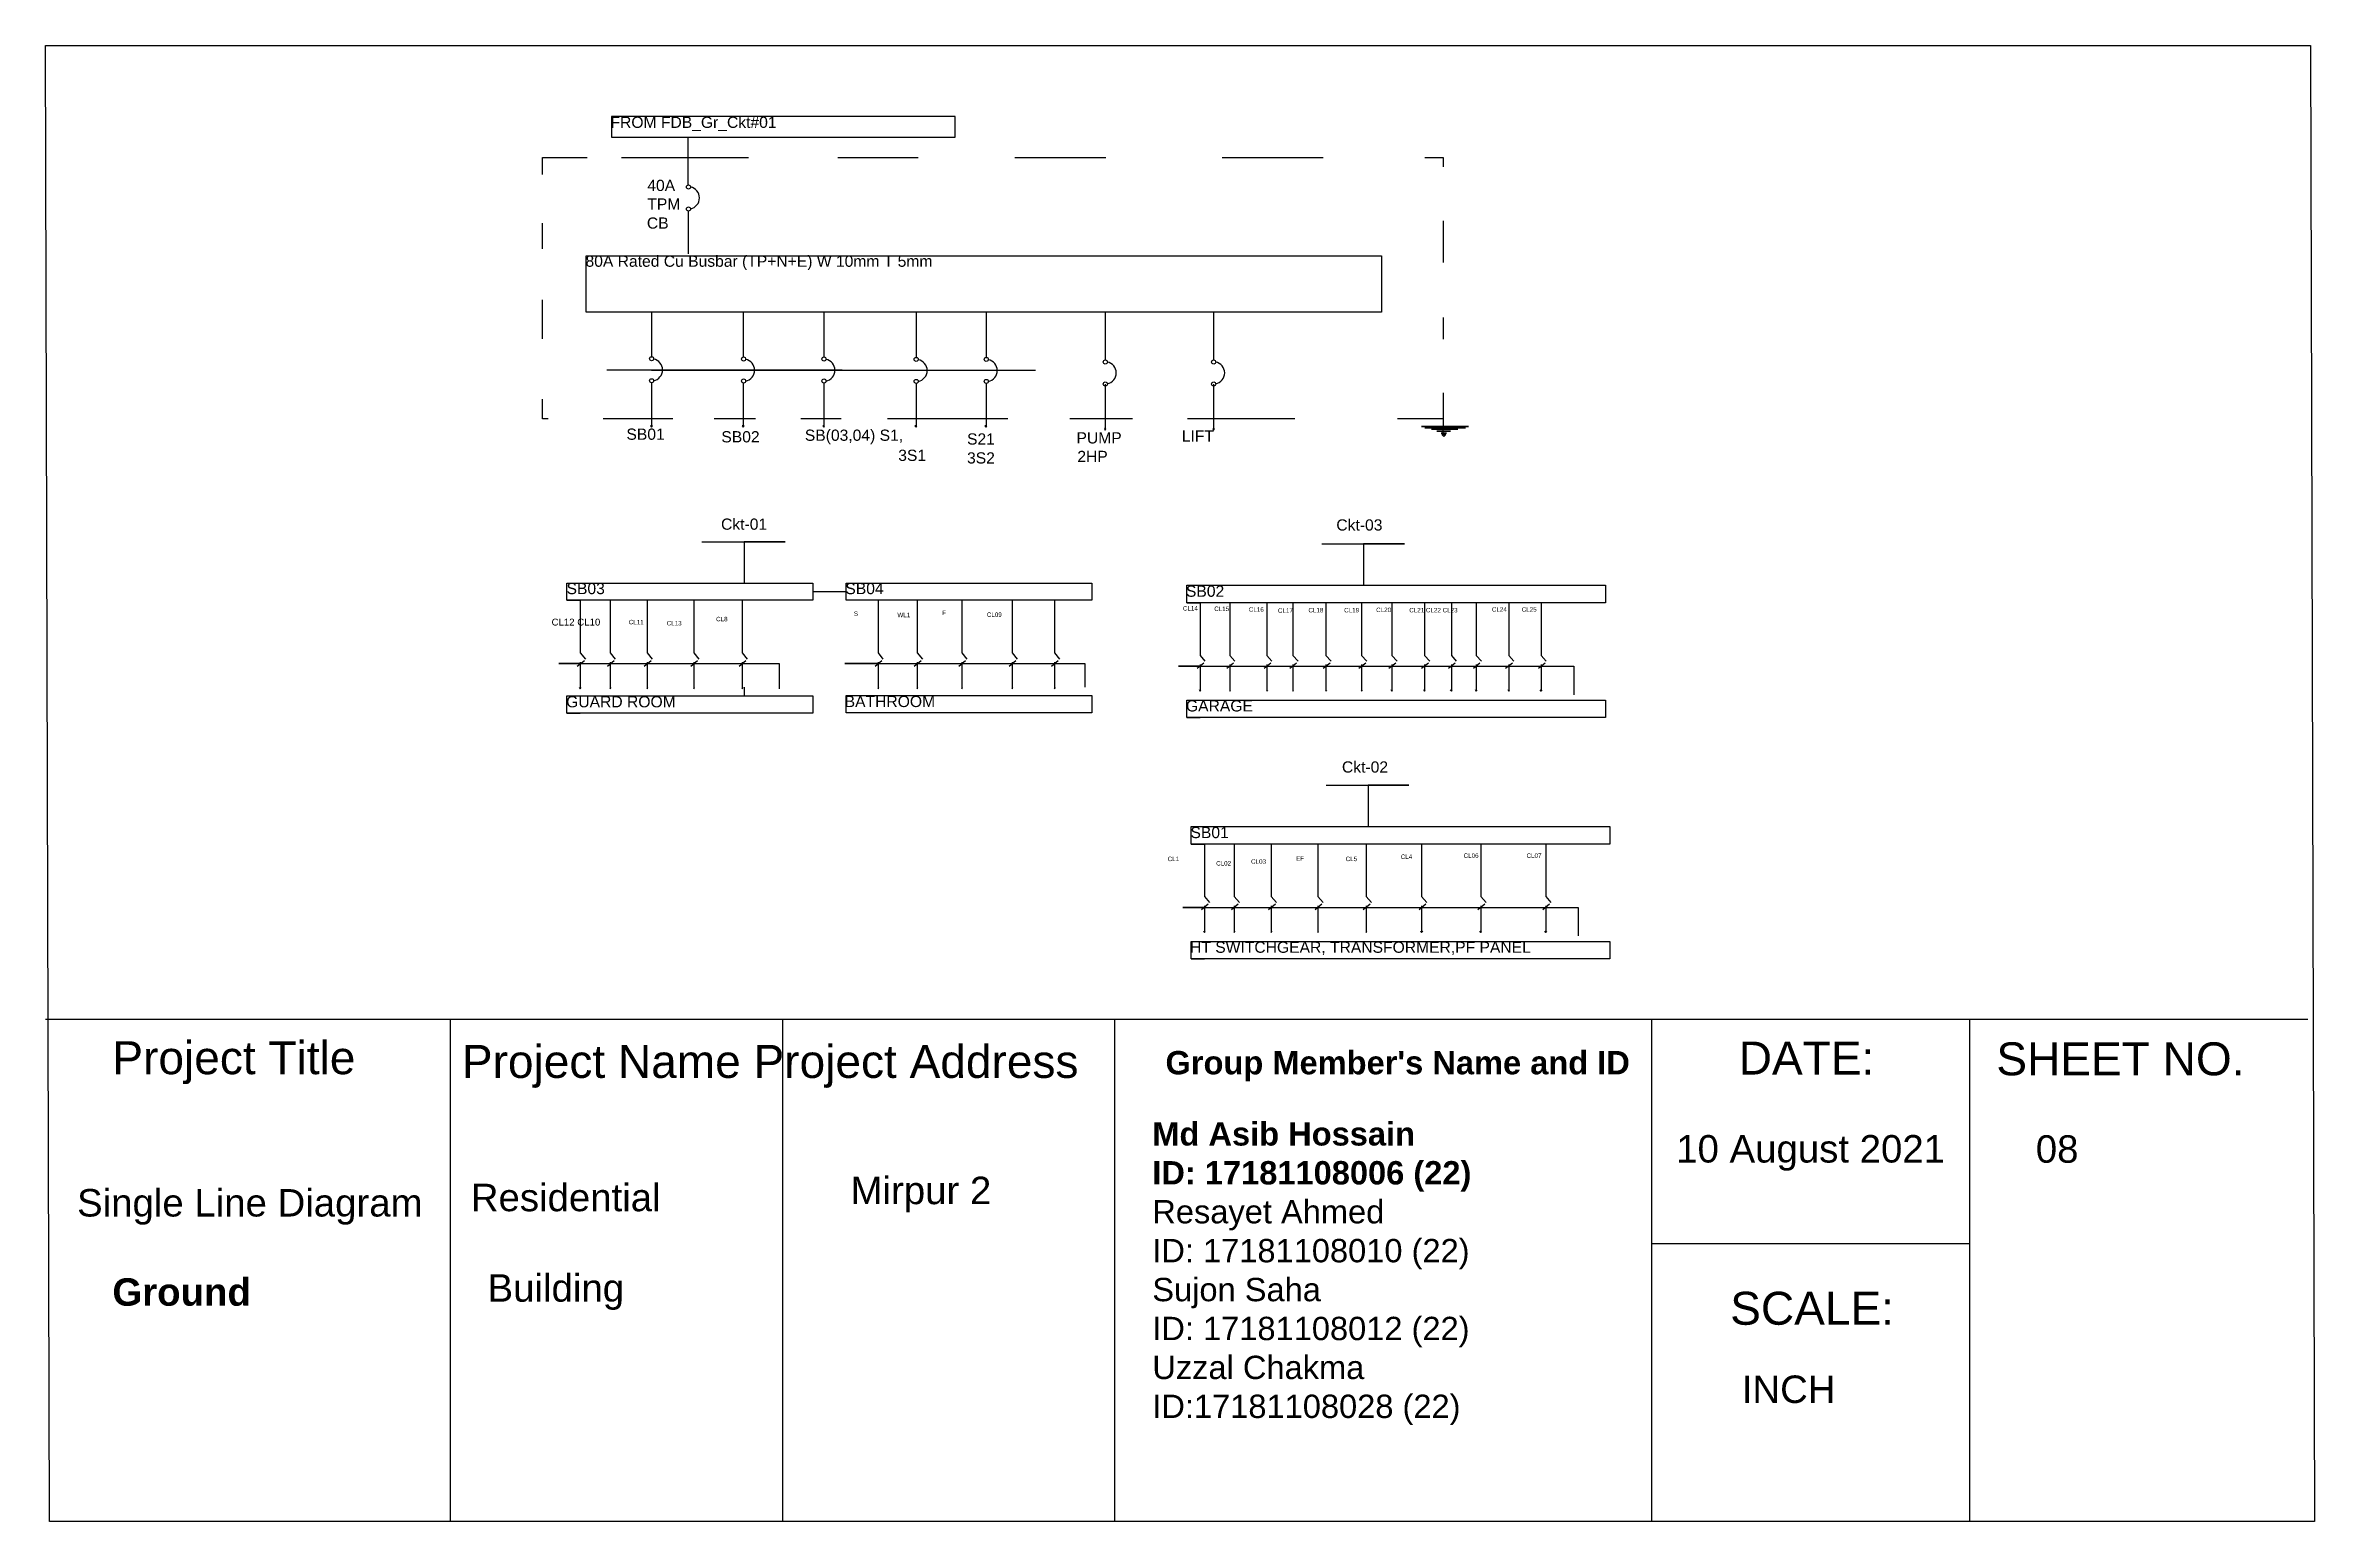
# Model space of a CAD drawing. Header units: inches. Extents: x 122 to 1775, y 136 to 1210.
import ezdxf

# ---------------------------------------------------------------- set-up
doc = ezdxf.new("R2010")
doc.units = ezdxf.units.IN
doc.header["$MEASUREMENT"] = 0
for name, color, linetype in [('PDF_0', 7, 'Continuous'), ('PDF_blue', 5, 'Continuous'), ('PDF_Green', 3, 'Continuous'), ('PDF_Red', 1, 'Continuous'), ('PDF_Text', 7, 'Continuous')]:
    doc.layers.add(name, color=color, linetype=linetype)
doc.styles.add('PDF Arial', font='arial.ttf')
doc.styles.add('PDF Arial Bold', font='arialbd.ttf')
doc.styles.get("Standard").update_dxf_attribs({"font": 'arial.ttf'})

msp = doc.modelspace()

# ---------------------------------------------------------------- linework, layer by layer
at = {"layer": 'PDF_0', "lineweight": 25}
for points in [[(122.4, 1210.2), (1771.7, 1210.2), (1774.7, 135.5), (125.4, 135.5)], [(534.7, 1143.3), (784.9, 1143.3), (784.9, 1158.5), (534.7, 1158.5)], [(516.3, 1057.1), (1095.2, 1057.1), (1095.2, 1015.9), (516.3, 1015.9)], [(563.7, 933.2), (563.7, 932.4), (564.5, 933.2), (563.7, 933.2), (563.1, 933.2), (563.7, 932.4)], [(630.6, 933.2), (630.6, 932.4), (631.2, 933.2), (630.6, 933.2), (629.8, 933.2), (630.6, 932.4)], [(689.2, 933.2), (689.2, 932.4), (689.7, 933.2), (689.2, 933.2), (688.4, 933.2), (689.2, 932.4)], [(756.4, 933.2), (756.4, 932.4), (756.9, 933.2), (756.4, 933.2), (755.6, 933.2), (756.4, 932.4)], [(807.1, 933.2), (807.1, 932.4), (807.9, 933.2), (807.1, 933.2), (806.5, 933.2), (807.1, 932.4)], [(894.1, 931.3), (894.1, 930.2), (894.6, 931.3), (894.1, 931.3), (893.5, 931.3), (894.1, 930.2)], [(973, 931), (973, 930), (973.8, 931), (973, 931), (972.4, 931), (973, 930)], [(502.2, 818.8), (681.3, 818.8), (681.3, 806.4), (502.2, 806.4)], [(705.4, 818.8), (884.3, 818.8), (884.3, 806.4), (705.4, 806.4)], [(1258.4, 817.2), (1258.4, 804.5), (1132.6, 804.5), (953.5, 804.5), (953.5, 817.2), (1132.6, 817.2)], [(502.2, 736.7), (681.3, 736.7), (681.3, 724), (502.2, 724)], [(705.4, 737), (884.3, 737), (884.3, 724.2), (705.4, 724.2)], [(1258.4, 733.5), (1258.4, 721), (1132.6, 721), (953.5, 721), (953.5, 733.5), (1132.6, 733.5)], [(1261.6, 641.6), (1261.6, 628.8), (1135.9, 628.8), (956.7, 628.8), (956.7, 641.6), (1135.9, 641.6)], [(1261.6, 557.8), (1261.6, 545.3), (1135.9, 545.3), (956.7, 545.3), (956.7, 557.8), (1135.9, 557.8)]]:
    msp.add_lwpolyline(points, close=True, dxfattribs=at)
for points in [[(590.2, 1143.3), (590.2, 1141.1), (590.2, 1108.6)], [(590.5, 1089.6), (590.5, 1058.4)], [(563.7, 1015.9), (563.7, 983.4)], [(630.6, 1015.9), (630.6, 983.1)], [(630.6, 1015.9), (630.6, 1015.9)], [(689.2, 1015.9), (689.2, 983.1)], [(689.2, 1015.9), (689.2, 1015.9)], [(756.4, 1015.6), (756.4, 982.8)], [(807.4, 1015.6), (807.4, 982.8)], [(894.1, 1015.9), (894.1, 1013.7), (894.1, 981.2)], [(973, 1015.9), (973, 1013.7), (973, 981.2)], [(563.7, 964.7), (563.7, 933.2)], [(630.6, 964.4), (630.6, 932.9)], [(689.2, 964.4), (689.2, 932.9)], [(756.4, 964.1), (756.4, 932.9)], [(807.4, 964.1), (807.4, 932.9)], [(894.1, 963.6), (894.1, 931)], [(973, 963.6), (973, 931)], [(807.4, 933.2), (807.4, 932.4), (807.4, 933.2), (807.4, 932.4)], [(600.5, 848.9), (661, 848.9), (631.2, 848.9), (631.2, 825.3), (631.2, 818.8)], [(1051.8, 847.3), (1112, 847.3), (1082.2, 847.3), (1082.2, 823.4), (1082.2, 817.2)], [(681.3, 818.8), (681.3, 812.6), (705.4, 812.6)], [(502.2, 806.4), (511.9, 806.4), (511.9, 795.3), (511.9, 793.9), (511.9, 767.9), (515.7, 763.5)], [(533.6, 806.4), (533.6, 795.3), (533.6, 793.9), (533.6, 767.9), (537.4, 763.5)], [(560.7, 806.4), (560.7, 795.3), (560.7, 793.9), (560.7, 767.9), (564.2, 763.5)], [(594.6, 806.4), (594.6, 795.3), (594.6, 793.9), (594.6, 767.9), (598.1, 763.5)], [(629.8, 806.4), (629.8, 795.3), (629.8, 793.9), (629.8, 767.9), (633.3, 763.5)], [(728.8, 806.4), (728.8, 795.3), (728.8, 793.9), (728.8, 767.9), (732.3, 763.5)], [(757.2, 806.4), (757.2, 795.3), (757.2, 793.9), (757.2, 767.9), (761, 763.5)], [(789.7, 806.4), (789.7, 795.3), (789.7, 793.9), (789.7, 767.9), (793.3, 763.5)], [(826.3, 806.4), (826.3, 795.3), (826.3, 793.9), (826.3, 767.9), (830.1, 763.5)], [(857.2, 806.4), (857.2, 795.3), (857.2, 793.9), (857.2, 767.9), (860.8, 763.5)], [(953.5, 804.5), (963.2, 804.5), (963.2, 793.4), (963.2, 792), (963.2, 766), (966.7, 761.9)], [(984.9, 804.5), (984.9, 793.4), (984.9, 792), (984.9, 766), (988.4, 761.9)], [(1011.7, 804.5), (1011.7, 793.4), (1011.7, 792), (1011.7, 766), (1015.5, 761.9)], [(1030.7, 804.5), (1030.7, 793.4), (1030.7, 792), (1030.7, 766), (1034.5, 761.9)], [(1054.8, 804.5), (1054.8, 793.4), (1054.8, 792), (1054.8, 766), (1058.6, 761.9)], [(1080.8, 804.5), (1080.8, 793.4), (1080.8, 792), (1080.8, 766), (1084.6, 761.9)], [(1102.8, 804.5), (1102.8, 793.4), (1102.8, 792), (1102.8, 766), (1106.6, 761.9)], [(1126.6, 804.5), (1126.6, 793.4), (1126.6, 792), (1126.6, 766), (1130.4, 761.9)], [(1146.2, 804.5), (1146.2, 793.4), (1146.2, 792), (1146.2, 766), (1149.7, 761.9)], [(1164.3, 804.5), (1164.3, 793.4), (1164.3, 792), (1164.3, 766), (1168.1, 761.9)], [(1187.9, 804.5), (1187.9, 793.4), (1187.9, 792), (1187.9, 766), (1191.7, 761.9)], [(1211.5, 804.5), (1211.5, 793.4), (1211.5, 792), (1211.5, 766), (1215.3, 761.9)], [(511.9, 760.3), (496.2, 760.3), (656.7, 760.3), (656.7, 741.9)], [(509.7, 758.4), (514.9, 762.5)], [(511.9, 761.1), (511.9, 741.9), (511.4, 742.7), (511.9, 741.9), (512.5, 742.7)], [(531.7, 758.4), (536.6, 762.5)], [(533.6, 761.1), (533.6, 741.9), (534.4, 742.7)], [(558.5, 758.4), (563.4, 762.5)], [(560.7, 761.1), (560.7, 741.9), (561.2, 742.7)], [(592.4, 758.4), (597.3, 762.5)], [(594.6, 761.1), (594.6, 741.9), (595.1, 742.7)], [(627.7, 758.4), (632.5, 762.5)], [(629.8, 761.1), (629.8, 741.9), (630.4, 742.7)], [(728.8, 760.3), (704.6, 760.3), (879.2, 760.3), (879.2, 742.9)], [(726.6, 758.4), (731.5, 762.5)], [(728.8, 761.1), (728.8, 741.9), (729.3, 742.7)], [(755, 758.4), (760.2, 762.5)], [(757.2, 761.1), (757.2, 741.9), (757.8, 742.7)], [(787.6, 758.4), (792.4, 762.5)], [(789.7, 761.1), (789.7, 741.9), (790.3, 742.7)], [(824.2, 758.4), (829, 762.5)], [(826.3, 761.1), (826.3, 741.9), (826.9, 742.7)], [(855.1, 758.4), (859.9, 762.5)], [(857.2, 761.1), (857.2, 741.9), (857.8, 742.7)], [(961, 756.8), (965.9, 760.8)], [(982.7, 756.8), (987.6, 760.8)], [(1009.8, 756.8), (1014.7, 760.8)], [(1028.5, 756.8), (1033.4, 760.8)], [(1052.9, 756.8), (1057.8, 760.8)], [(1078.7, 756.8), (1083.8, 760.8)], [(1100.6, 756.8), (1105.8, 760.8)], [(1124.5, 756.8), (1129.4, 760.8)], [(1144, 756.8), (1148.9, 760.8)], [(1162.2, 756.8), (1167, 760.8)], [(1185.7, 756.8), (1190.6, 760.8)], [(1209.6, 756.8), (1214.5, 760.8)], [(963.2, 758.4), (947.5, 758.4), (1107.9, 758.4), (1235.3, 758.4), (1235.3, 737.5)], [(963.2, 759.5), (963.2, 740), (962.7, 741), (963.2, 740), (963.8, 741)], [(984.9, 759.5), (984.9, 740), (985.4, 741)], [(1011.7, 759.5), (1011.7, 740), (1012.5, 741)], [(1030.7, 759.5), (1030.7, 740), (1031.2, 741)], [(1054.8, 759.5), (1054.8, 740), (1055.6, 741)], [(1080.8, 759.5), (1080.8, 740), (1081.4, 741)], [(1102.8, 759.5), (1102.8, 740), (1102.3, 741), (1102.8, 740), (1103.3, 741)], [(1126.6, 759.5), (1126.6, 740), (1126.1, 741), (1126.6, 740), (1127.2, 741)], [(1146.2, 759.5), (1146.2, 740), (1145.4, 741), (1146.2, 740), (1146.7, 741)], [(1164.3, 759.5), (1164.3, 740), (1163.8, 741), (1164.3, 740), (1164.9, 741)], [(1187.9, 759.5), (1187.9, 740), (1187.4, 741), (1187.9, 740), (1188.4, 741)], [(1211.5, 759.5), (1211.5, 740), (1210.9, 741), (1211.5, 740), (1212.3, 741)], [(631.2, 742.9), (631.2, 736.7)], [(681.3, 736.7), (681.3, 730.5)], [(502.2, 724), (511.9, 724)], [(953.5, 721), (963.2, 721)], [(1055.1, 671.7), (1115.3, 671.7), (1085.5, 671.7), (1085.5, 647.8), (1085.5, 641.6)], [(956.7, 628.8), (966.5, 628.8), (966.5, 617.7), (966.5, 616.4), (966.5, 590.6), (970, 586.3)], [(988.1, 628.8), (988.1, 617.7), (988.1, 616.4), (988.1, 590.6), (991.9, 586.3)], [(1015, 628.8), (1015, 617.7), (1015, 616.4), (1015, 590.6), (1018.8, 586.3)], [(1048.9, 628.8), (1048.9, 617.7), (1048.9, 616.4), (1048.9, 590.6), (1052.7, 586.3)], [(1084.1, 628.8), (1084.1, 617.7), (1084.1, 616.4), (1084.1, 590.6), (1087.9, 586.3)], [(1124.5, 628.8), (1124.5, 617.7), (1124.5, 616.4), (1124.5, 590.6), (1128.3, 586.3)], [(1167.6, 628.8), (1167.6, 617.7), (1167.6, 616.4), (1167.6, 590.6), (1171.4, 586.3)], [(1215, 628.8), (1215, 617.7), (1215, 616.4), (1215, 590.6), (1218.5, 586.3)], [(966.5, 582.7), (950.7, 582.7), (1111.2, 582.7), (1238.6, 582.7), (1238.6, 561.9)], [(964.3, 581.1), (969.2, 585.2)], [(966.5, 583.8), (966.5, 564.3), (965.9, 565.4), (966.5, 564.3), (967, 565.4)], [(986, 581.1), (990.9, 585.2)], [(988.1, 583.8), (988.1, 564.3), (988.7, 565.4)], [(1013.1, 581.1), (1018, 585.2)], [(1015, 583.8), (1015, 564.3), (1015.8, 565.4)], [(1047, 581.1), (1051.8, 585.2)], [(1048.9, 583.8), (1048.9, 564.3), (1049.4, 565.4)], [(1081.9, 581.1), (1087.1, 585.2)], [(1084.1, 583.8), (1084.1, 564.3), (1084.6, 565.4)], [(1122.6, 581.1), (1127.5, 585.2)], [(1124.5, 583.8), (1124.5, 564.3), (1123.9, 565.4), (1124.5, 564.3), (1125.3, 565.4)], [(1165.4, 581.1), (1170.6, 585.2)], [(1167.6, 583.8), (1167.6, 564.3), (1167, 565.4), (1167.6, 564.3), (1168.1, 565.4)], [(1212.8, 581.1), (1217.7, 585.2)], [(1215, 583.8), (1215, 564.3), (1214.2, 565.4), (1215, 564.3), (1215.6, 565.4)], [(956.7, 545.3), (966.5, 545.3)], [(122.4, 501.2), (1769.8, 501.2)], [(417.1, 501.2), (417.1, 135.5)], [(659.1, 501.2), (659.1, 135.5)], [(900.9, 501.2), (900.9, 135.5)], [(1292, 501.2), (1292, 135.5)], [(1523.5, 501.2), (1523.5, 135.5)], [(1292, 338), (1523.5, 338)]]:
    msp.add_lwpolyline(points, dxfattribs=at)
at = {"layer": 'PDF_blue', "lineweight": 25}
for centre in [(590.7, 1107.1), (590.7, 1091.1)]:
    msp.add_circle(centre, 1.49, dxfattribs=at)
msp.add_arc((590.7, 1099.2), 8, 280.3053, 79.6727, dxfattribs=at)
at = {"layer": 'PDF_Green', "lineweight": 25}
for points in [[(484.3, 1116.2), (484.3, 1128.6), (516.8, 1128.6)], [(542, 1128.6), (634.4, 1128.6)], [(699.5, 1128.6), (758, 1128.6)], [(828.2, 1128.6), (894.6, 1128.6)], [(979.2, 1128.6), (1052.9, 1128.6)], [(1126.9, 1128.6), (1140.2, 1128.6), (1140.2, 1121.9)], [(484.3, 1062), (484.3, 1080.9)], [(1140.2, 1082.6), (1140.2, 1052.2)], [(484.3, 996.6), (484.3, 1025.1)], [(1140.2, 1012.1), (1140.2, 996.4)], [(488.6, 938.4), (484.3, 938.4), (484.3, 952.7)], [(1140.2, 957.3), (1140.2, 938.4), (1106.9, 938.4)], [(579.4, 938.4), (528.5, 938.4)], [(639.6, 938.4), (609.5, 938.4)], [(701.9, 938.4), (672.4, 938.4)], [(823.3, 938.4), (735.5, 938.4)], [(913.9, 938.4), (868.3, 938.4)], [(1032.1, 938.4), (954, 938.4)], [(1140.2, 927), (1142.1, 927), (1140.7, 925.6), (1139.1, 927), (1140.2, 927), (1140.2, 927.8), (1142.6, 927.8), (1138.8, 927.8), (1140.2, 927.8), (1140.2, 929.4), (1145.6, 929.4), (1135.6, 929.4), (1140.2, 929.4), (1140.2, 930.8), (1150.8, 930.8), (1131.8, 930.8), (1140.2, 930.8), (1140.2, 931.9), (1156.5, 931.9), (1126.9, 931.9), (1140.2, 931.9), (1140.2, 932.7), (1158.6, 932.7), (1124.5, 932.7), (1140.2, 932.7)], [(1140.2, 938.4), (1140.2, 938.1), (1140.2, 931.9)]]:
    msp.add_lwpolyline(points, dxfattribs=at)
at = {"layer": 'PDF_Red', "lineweight": 25}
for points in [[(563.7, 973.9), (702.7, 973.9), (531.2, 973.9)], [(702.7, 973.9), (843.4, 973.9)]]:
    msp.add_lwpolyline(points, dxfattribs=at)
for centre in [(563.8, 982.1), (630.8, 981.9), (689.3, 981.9), (756.5, 981.6), (807.5, 981.6), (894.2, 979.7), (973.1, 979.7), (563.8, 966.1), (630.8, 965.9), (689.3, 965.9), (756.5, 965.6), (807.5, 965.6), (894.2, 963.7), (973.1, 963.7)]:
    msp.add_circle(centre, 1.49, dxfattribs=at)
for centre, start, end in [((563.8, 974), 280.3051, 79.6725), ((630.8, 973.7), 280.3053, 79.6727), ((689.3, 973.7), 280.3053, 79.6727), ((756.5, 973.5), 280.3053, 79.6727), ((807.5, 973.5), 280.3053, 79.6727), ((894.2, 971.8), 280.3053, 79.6727), ((973.1, 971.8), 280.3053, 79.6727)]:
    msp.add_arc(centre, 8, start, end, dxfattribs=at)

# ---------------------------------------------------------------- texts
at = {"insert": (928.4, 426.3), "char_height": 16.998, "width": 239.363, "attachment_point": 1}
msp.add_mtext('{\\fArial|b1|i0|c0|p34;Md Asib Hossain\\PID: 17181108006 (22)}\\PResayet Ahmed\\PID: 17181108010 (22)\\PSujon Saha\\PID: 17181108012 (22)\\PUzzal Chakma\\PID:17181108028 (22)', dxfattribs=at)
at = {"layer": 'PDF_Text', "attachment_point": 7}
for s, insert, char_height, style in [('FROM FDB_Gr_Ckt#01', (533.9, 1147.8), 8.156, 'PDF Arial'), ('40A', (560.7, 1104.1), 8.16, 'PDF Arial'), ('TPM', (560.7, 1090.7), 8.16, 'PDF Arial'), ('CB', (560.4, 1076.7), 8.16, 'PDF Arial'), ('80A Rated Cu Busbar (TP+N+E) W 10mm T 5mm', (515.7, 1046.6), 8.156, 'PDF Arial'), ('SB01', (545.5, 923), 8.16, 'PDF Arial'), ('SB02', (614.6, 921.1), 8.16, 'PDF Arial'), ('SB(03,04) S1,', (675.4, 919.9), 8.156, 'PDF Arial'), ('S21', (793.5, 919.5), 8.16, 'PDF Arial'), ('PUMP', (873.2, 920.3), 8.16, 'PDF Arial'), ('LIFT', (949.9, 921.8), 8.16, 'PDF Arial'), ('3S1', (743.4, 907.6), 8.16, 'PDF Arial'), ('3S2', (793.5, 905.7), 8.16, 'PDF Arial'), ('2HP', (873.8, 906.9), 8.16, 'PDF Arial'), ('Ckt-01', (614.4, 857.5), 8.16, 'PDF Arial'), ('Ckt-03', (1062.4, 856.9), 8.16, 'PDF Arial'), ('SB03', (501.9, 810.6), 8.16, 'PDF Arial'), ('SB04', (704.9, 810.6), 8.16, 'PDF Arial'), ('SB02', (952.9, 808.7), 8.16, 'PDF Arial'), ('CL8', (610.8, 790.9), 3.26, 'PDF Arial'), ('S', (711.1, 794.9), 3.26, 'PDF Arial'), ('WL1', (742.8, 793.9), 3.26, 'PDF Arial'), ('F', (775.4, 795.5), 3.26, 'PDF Arial'), ('CL09', (807.9, 794.1), 3.26, 'PDF Arial'), ('CL14', (950.7, 798.7), 3.26, 'PDF Arial'), ('CL15', (973.5, 798.4), 3.26, 'PDF Arial'), ('CL16', (998.7, 797.9), 3.26, 'PDF Arial'), ('CL17', (1019.9, 797.1), 3.26, 'PDF Arial'), ('CL18', (1042.1, 797.4), 3.26, 'PDF Arial'), ('CL19', (1068.1, 797.4), 3.26, 'PDF Arial'), ('CL20', (1091.4, 797.6), 3.26, 'PDF Arial'), ('CL21 CL22 CL23', (1115.5, 797.4), 3.262, 'PDF Arial'), ('CL24', (1175.7, 797.9), 3.26, 'PDF Arial'), ('CL25', (1197.4, 797.9), 3.26, 'PDF Arial'), ('CL12 CL10', (491, 787.8), 5.02, 'PDF Arial'), ('CL11', (547.2, 788.7), 3.26, 'PDF Arial'), ('CL13', (574.8, 787.9), 3.26, 'PDF Arial'), ('GUARD ROOM', (501.6, 728.2), 8.16, 'PDF Arial'), ('BATHROOM', (704.4, 728.4), 8.16, 'PDF Arial'), ('GARAGE', (952.9, 725.2), 8.16, 'PDF Arial'), ('Ckt-02', (1066.5, 680.7), 8.16, 'PDF Arial'), ('SB01', (956.2, 633), 8.16, 'PDF Arial'), ('CL1', (939.6, 616.3), 3.26, 'PDF Arial'), ('CL02', (974.9, 613.1), 3.26, 'PDF Arial'), ('CL03', (1000.3, 614.4), 3.26, 'PDF Arial'), ('EF', (1033.1, 616.6), 3.26, 'PDF Arial'), ('CL5', (1069.2, 616.3), 3.26, 'PDF Arial'), ('CL4', (1109.3, 617.9), 3.26, 'PDF Arial'), ('CL06', (1155.1, 618.7), 3.26, 'PDF Arial'), ('CL07', (1200.9, 618.7), 3.26, 'PDF Arial'), ('HT SWITCHGEAR, TRANSFORMER,PF PANEL', (955.9, 548.1), 8.156, 'PDF Arial'), ('Project Title', (171.2, 454), 23.997, 'PDF Arial'), ('Project Name Project Address', (425.7, 451.3), 23.997, 'PDF Arial'), ('DATE:', (1355.4, 461), 24, 'PDF Arial'), ('SHEET NO.', (1543, 460.1), 24, 'PDF Arial'), ("Group Member's Name and ID", (938, 456), 16.998, 'PDF Arial Bold'), ('10 August 2021', (1309.9, 390.9), 19.998, 'PDF Arial'), ('08', (1571.7, 396.5), 20, 'PDF Arial'), ('Residential', (432.2, 361.2), 19.998, 'PDF Arial'), ('Mirpur 2', (708.7, 360.6), 20, 'PDF Arial'), ('Single Line Diagram', (145.5, 351.6), 19.998, 'PDF Arial'), ('Building', (444.4, 289.6), 20, 'PDF Arial'), ('Ground', (171.2, 292.4), 20, 'PDF Arial Bold'), ('SCALE:', (1349.2, 278.5), 24, 'PDF Arial'), ('INCH', (1357.6, 221.6), 20, 'PDF Arial')]:
    msp.add_mtext(s, dxfattribs=dict(at, insert=insert, char_height=char_height, style=style))

doc.saveas('drawing.dxf')
